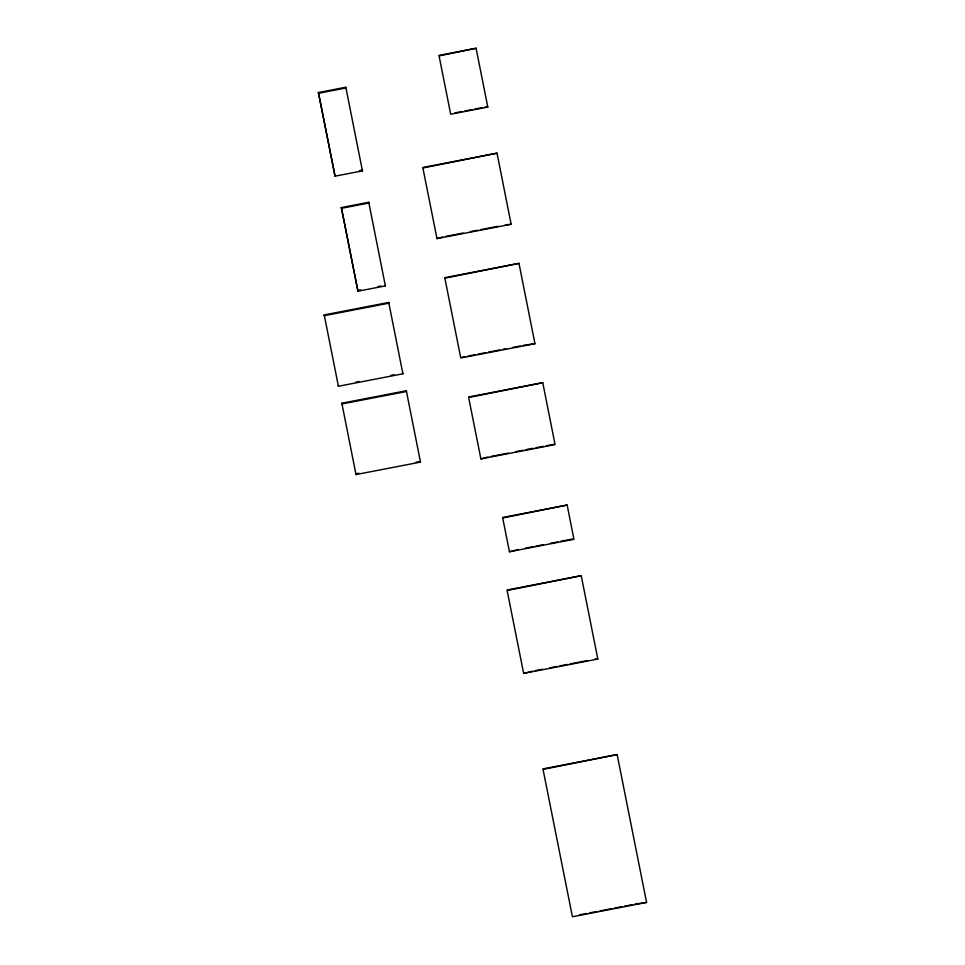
<?xml version="1.0" encoding="UTF-8"?>
<svg xmlns="http://www.w3.org/2000/svg" width="965" height="965" viewBox="0 0 965 965"><rect width="100%" height="100%" fill="white"/><g stroke="black" fill="none" stroke-linecap="round" stroke-linejoin="round"><path stroke-width="1.45" d="M439.015 55.415L476.095 48.25L487.795 107.067L450.703 114.232L439.075 55.91L476.095 48.25M318.414 92.544L345.82 87.248L362.442 170.877L335.036 176.173L318.414 92.544L335.036 176.173M318.51 93.291L345.928 87.996L345.82 87.248M454.913 112.917L462.054 111.542M464.901 110.987L472.03 109.612M474.889 109.057L482.018 107.682M484.876 107.127L487.795 107.067M359.463 170.696L362.345 170.13L362.442 170.877M422.839 167.5L497.011 153.17L511.148 224.266L436.976 238.596L422.899 167.994L497.011 153.17M341.345 207.572L368.751 202.276L385.373 285.905L357.967 291.201L341.345 207.572L357.967 291.201M341.441 208.319L368.859 203.024L368.751 202.276M442.73 236.98L436.976 238.596M445.637 236.425L463.091 233.047M470.365 231.648L477.639 230.237M480.546 229.682L498 226.305M505.274 224.905L511.148 224.266M357.87 290.465L360.753 289.91M378.063 286.557L380.946 286.002M444.805 277.691L518.977 263.361L534.948 343.673L460.775 358.003L444.865 278.185L518.977 263.361M324.228 314.916L388.726 302.455L402.9 373.805L338.401 386.265L324.228 314.916L324.324 315.664L388.823 303.203L388.726 302.455M462.163 357.231L465.082 356.664M467.989 356.097L475.263 354.698M478.17 354.131L485.443 352.732M488.35 352.165L499.979 349.921M502.886 349.354L505.805 348.799M513.066 347.388L520.34 345.989M523.247 345.422L534.948 343.673M355.892 382.128L358.823 381.561M391.066 375.325L394.01 374.758M341.827 403.213L406.325 390.753L420.499 462.102L356.001 474.563L341.827 403.213L341.924 403.961L406.422 391.501L406.325 390.753M468.592 397.013L542.764 382.683L555.068 444.576L480.896 458.906L468.652 397.508L542.764 382.683M358.835 473.26L355.904 473.827L356.001 474.563M415.999 462.211L418.931 461.644M488.097 457.012L480.896 458.906M491.004 456.445L508.459 453.08M515.732 451.668L523.006 450.269M525.913 449.702L533.187 448.303M536.094 447.736L543.367 446.337M546.274 445.77L553.548 444.37M502.656 517.493L567.155 505.033L573.946 539.29L509.448 551.751L502.717 517.988L567.155 505.033M518.181 549.555L509.448 551.751M525.503 548.144L532.837 546.721M535.768 546.154L543.102 544.743M550.424 543.331L557.758 541.908M560.689 541.341L572.414 539.073M507.059 590.013L581.232 575.683L597.817 659.059L523.645 673.389L507.132 590.508L581.232 575.683M532.306 671.218L523.645 673.389M535.213 670.651L542.487 669.252M549.76 667.84L557.034 666.441M559.941 665.874L567.215 664.475M570.122 663.908L587.576 660.53M594.85 659.131L597.817 659.059M542.969 768.9L617.142 754.57L646.586 902.42L572.414 916.75L543.042 769.395L617.142 754.57M579.615 914.844L586.889 913.445M589.796 912.878L597.07 911.479M599.977 910.912L611.617 908.668M614.524 908.101L621.798 906.702M624.705 906.135L631.978 904.736M634.886 904.169L646.586 902.42M420.402 461.367L420.499 462.102M402.803 373.057L402.9 373.805M385.276 285.17L385.373 285.905M338.305 385.518L338.401 386.265"/></g></svg>
